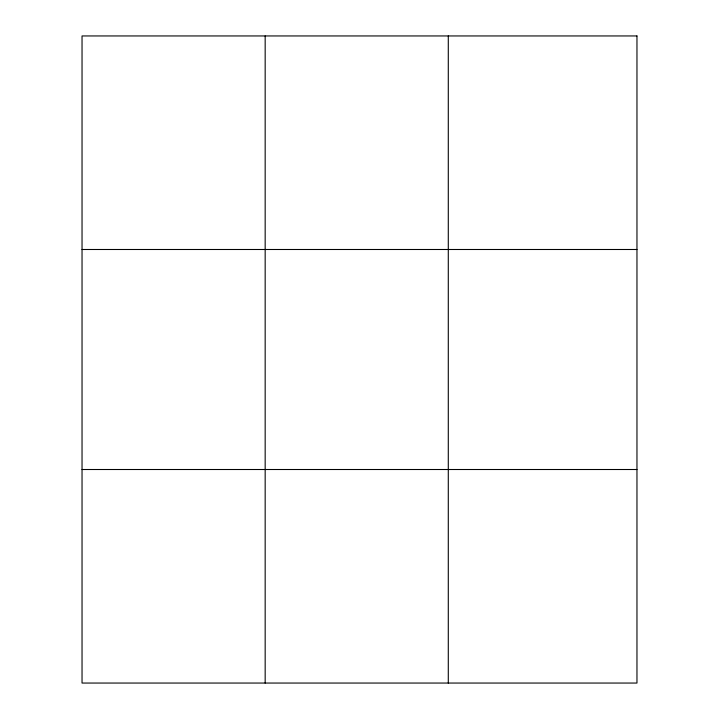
<?xml version="1.0" encoding="UTF-8"?>
<svg xmlns="http://www.w3.org/2000/svg" width="719" height="719" viewBox="0 0 719 719"><rect width="100%" height="100%" fill="white"/><g stroke="black" fill="none" stroke-linecap="round" stroke-linejoin="round"><path stroke-width="1.08" d="M265.167 35.95L265.167 683.05M448.288 35.95L448.288 683.05M82.038 249.493L636.962 249.493M82.038 469.507L636.962 469.507M636.962 35.95L636.962 683.05L82.038 683.05L82.038 35.95L636.962 35.95"/></g></svg>
